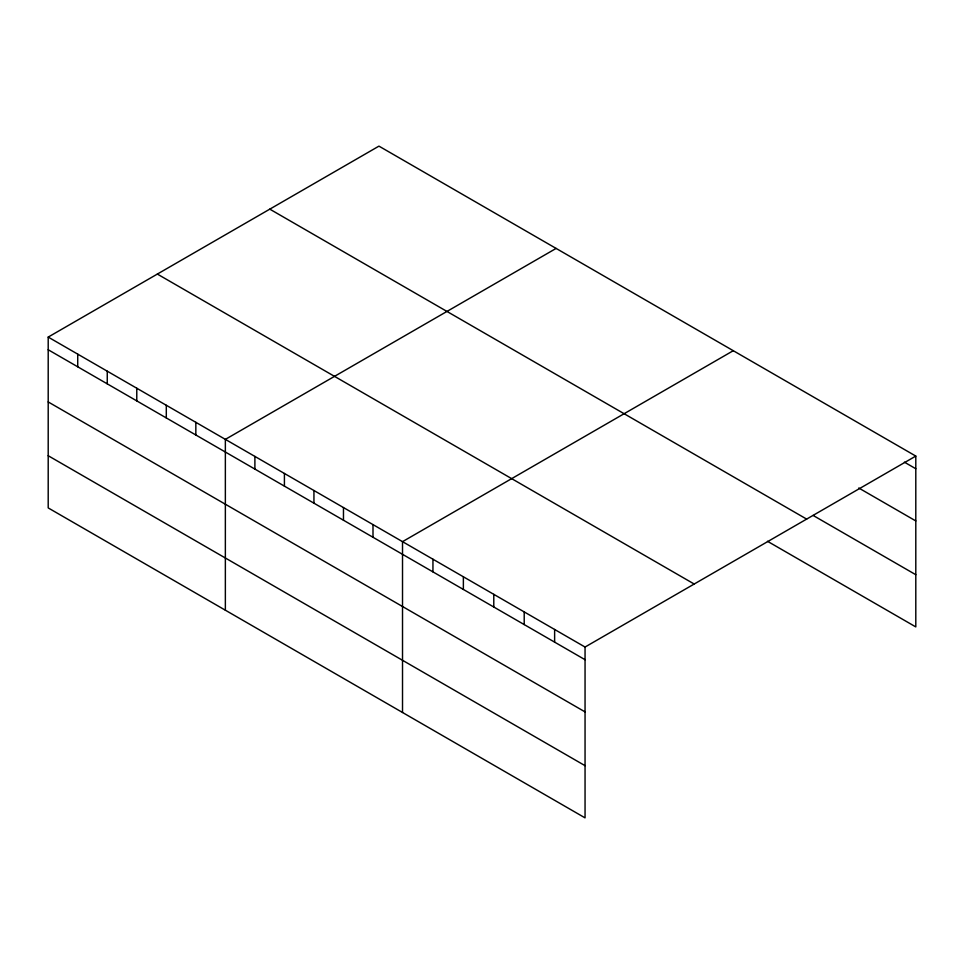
<?xml version="1.0" encoding="UTF-8"?>
<svg xmlns="http://www.w3.org/2000/svg" width="964" height="964" viewBox="0 0 964 964"><rect width="100%" height="100%" fill="white"/><g stroke="black" fill="none" stroke-linecap="round" stroke-linejoin="round"><path stroke-width="1.45" d="M585.052 711.89L585.052 647.037L48.2 337.087L48.2 507.92L585.052 817.87L585.052 711.89L48.2 401.94M767.489 541.286L915.8 626.913L915.8 456.08L378.948 146.13L48.2 337.087M556.108 248.423L225.359 439.379L225.359 610.2M733.267 350.703L402.518 541.66L402.518 712.48M585.052 647.037L915.8 456.08M904.389 462.154L915.8 468.745M858.755 488.001L915.8 520.934M813.122 515.439L915.8 574.713M269.8 209.152L806.651 519.102M157.349 274.077L694.201 584.027M48.2 349.751L585.052 659.701M48.2 455.719L585.052 765.669M554.625 629.48L554.625 642.132M524.211 611.911L524.211 624.564M493.785 594.354L493.785 607.007M463.371 576.785L463.371 589.438M432.944 559.216L432.944 571.881M372.996 524.609L372.996 537.261M343.473 507.558L343.473 520.223M313.939 490.519L313.939 503.172M284.416 473.469L284.416 486.121M254.894 456.418L254.894 469.082M195.837 422.328L195.837 434.981M166.302 405.278L166.302 417.93M136.78 388.239L136.78 400.891M107.257 371.188L107.257 383.841M77.723 354.137L77.723 366.79"/></g></svg>
